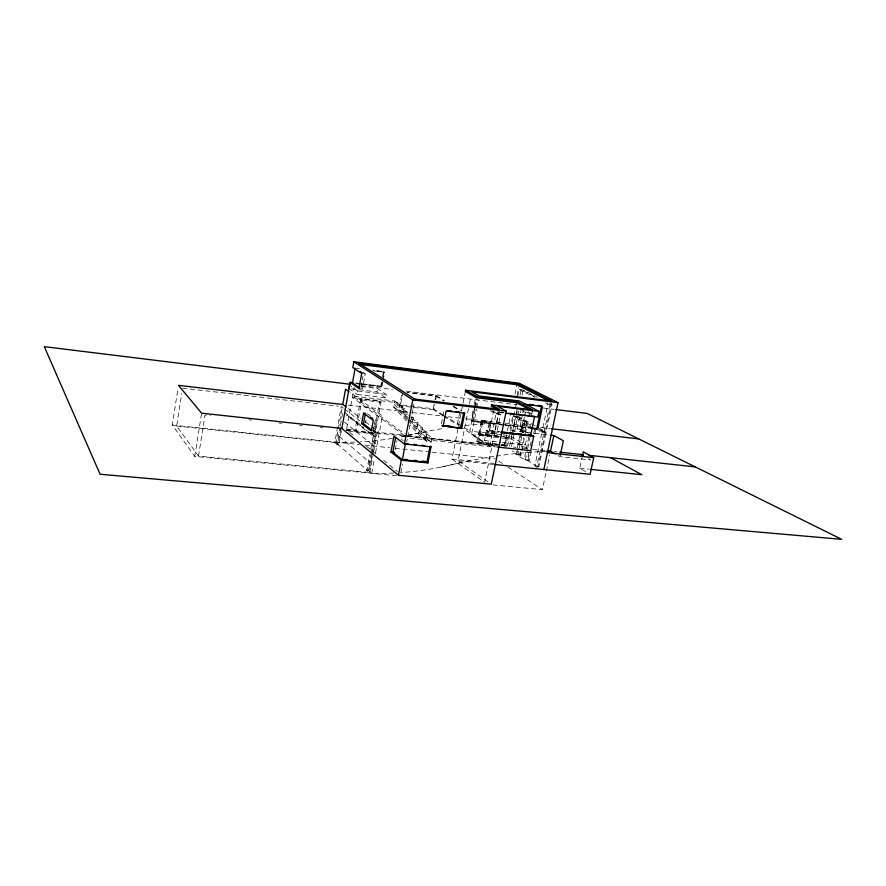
<?xml version="1.0" encoding="UTF-8"?>
<svg xmlns="http://www.w3.org/2000/svg" width="886" height="886" viewBox="0 0 886 886"><rect width="100%" height="100%" fill="white"/><g stroke="black" fill="none" stroke-linecap="round" stroke-linejoin="round"><path stroke-width="0.66" stroke-dasharray="4.43 3.32" d="M396.507 475.693L194.754 456.401L172.305 425.058L178.042 388.002M346.149 430.275L376.096 433.52L368.886 472.393L198.497 456.068L176.657 426.033L181.708 393.572M194.754 456.401L201.62 413.175M198.497 456.068L205.043 414.98L210.525 415.567M341.254 431.194L338.84 444.595L336.015 442.136L338.186 430.031M338.43 428.691L342.295 407.172M338.84 444.595L336.957 444.407L340.091 426.963M340.335 425.623L342.749 412.2M340.789 428.447L337.898 444.506L367.779 470.643L370.725 454.695M346.692 428.403L354.134 387.282M361.488 386.606L377.58 388.589L386.318 394.447L385.687 397.847L357.047 394.403L357.667 390.981L349.416 385.133M360.967 387.448L363.016 376.185M360.691 399.065L361.876 399.929L356.25 430.806L355.076 429.876L360.691 399.065L379.74 401.336L380.98 402.189L375.287 432.877L374.08 431.936L379.74 401.336M363.027 372.441L365.242 373.903L362.507 388.921L360.735 388.699M365.541 422.666L366.018 420.075M385.687 397.847L376.971 391.922L377.58 388.589M382.962 381.589L381.977 386.905L380.736 386.097L381.478 382.11M382.453 376.805L383.439 371.511L372.784 370.138M382.099 382.519L381.357 386.495L359.04 383.749M383.073 377.203L384.059 371.899L373.538 370.547M374.147 425.945L373.161 431.249L374.988 431.449L376.949 420.861L372.618 417.627M374.39 424.627L375.121 420.651L376.949 420.861M383.206 380.26L384.69 372.286L383.439 371.511M373.46 452.979L369.717 473.124L366.782 470.544L369.717 454.651M370.702 449.346L373.15 436.1L346.005 414.77M370.957 453.466L374.158 436.211L345.861 414.017M393.783 473.013A374.8 343.613 -89.4 0 1 371.732 473.323L368.775 470.743L375.155 436.322L369.894 432.202M373.704 451.638L377.303 432.29M371.732 473.323L374.512 458.361M375.52 452.912L382.409 415.899L350.003 392.409M406.43 421.016L393.716 407.073L394.857 401.026L352.562 395.976L404.47 433.819M404.171 435.38L352.307 397.371L397.183 402.709L396.806 404.692L401.823 408.092L404.426 408.402L403.651 412.544L408.922 413.153L408.524 415.257M403.651 412.544L398.622 409.099L399.398 405.002L394.226 404.381L407.56 418.668L412.898 419.277L418.037 422.81L417.217 427.096L422.666 427.705L421.836 432.047L427.34 432.656L426.487 437.042L432.047 437.651L431.194 442.081L427.074 441.638L421.869 437.939L410.063 424.992M406.94 419.543L398.7 410.506L402.011 392.875M443.576 415.301L433.254 408.723L400.527 404.847L402.698 393.306M401.823 408.092L402.2 406.087L397.183 402.709M395.256 449.789L397.006 440.519M408.125 417.35L403.064 413.862L403.85 409.709L398.622 409.099M400.793 472.947L402.454 464.209M406.729 441.749L407.228 439.124M412.821 409.742L407.482 437.806L491.852 446.921L460.897 427.152M413.075 408.413L414.582 400.472M417.217 427.096L412.09 423.53L412.898 419.277M418.037 422.81L412.654 422.201L413.463 417.959L411.414 416.564M421.836 432.047L416.664 428.425L417.483 424.139L412.09 423.53M426.487 437.042L421.282 433.376L422.124 429.034L416.664 428.425M431.194 442.081L425.945 438.382L426.797 433.985L421.282 433.376M433.254 408.723L434.716 401.114M434.96 399.852L435.702 396.042L407.028 392.531M442.79 415.589L433.741 409.808L434.738 404.714M435.724 399.608L436.455 395.787L407.726 392.265M441.438 423.796L444.174 409.731M459.701 412.145L457.342 424.073L459.723 425.047M499.217 410.65L484.664 482.283L452.004 459.059L457.807 429.699M458.605 425.69L462.791 404.492M463.046 403.185L465.36 391.468M487.964 481.829L458.128 460.764L469.137 405.334M469.403 403.983L470.743 397.227M503.968 425.225L472.858 421.625L471.02 420.507L473.323 408.933M474.353 403.794L475.117 399.94M501.731 434.738L469.724 431.139L474.254 408.413M474.519 407.073L475.848 400.383M474.508 408.191L471.939 421.06L530.027 427.794M474.763 406.907L476.303 399.176M472.858 421.625L475.428 408.734M475.682 407.449L477.233 399.708M497.843 447.098L489.626 446.212L471.485 434.605L476.546 409.288M476.812 407.948L478.407 399.951M499.992 445.215L478.673 442.9L476.834 441.704L478.473 433.52L506.393 436.654L508.32 437.817L502.982 437.219M478.639 434.218L481.419 420.329L489.426 421.26L490.899 422.146L488.086 436.034L480.079 435.137L478.639 434.218L486.624 435.115L488.086 436.034M482.15 420.772L477.742 442.302L505.685 445.348L507.357 437.23L503.359 436.787M478.673 442.9L482.881 421.215L481.419 420.329M407.781 436.233L492.162 445.403L484.42 440.486L486.503 430.208L500.147 431.759M486.624 435.115L489.426 421.26M487.355 435.569L490.157 421.703M494.676 412.123L498.242 414.172L494.244 433.819L489.537 430.928L493.48 411.436M490.434 410.716L495.95 413.895L491.963 433.564L486.503 430.208M489.626 446.212L492.572 431.659L499.438 432.434M503.403 412.976L496.537 412.156L500.524 414.438L496.537 434.074L492.572 431.659M504.123 446.865L507.169 432.003M507.445 430.662L511.045 413.097M514.921 394.192L516.859 384.734M501.321 445.37L506.648 445.946L504.732 444.761L506.393 436.654M508.719 435.746L506.537 446.356L501.066 445.758M512.562 416.985L509.804 430.452L551.192 435.17M516.992 395.455L518.653 387.37M507.567 445.99L510.314 432.589M510.591 431.249L516.505 402.676M517.834 396.009L519.185 389.452L523.139 389.951L537.547 397.282M509.539 446.201L512.285 432.811M512.562 431.471L515.597 416.741M516.305 413.297L517.391 408.058M520.082 394.946L521.167 389.707L536.739 397.648M527.336 448.615L511.51 439.057L516.106 416.719M516.383 415.401L517.191 411.458M511.499 446.422L514.257 433.032M514.533 431.703L517.568 416.974L513.625 416.509L522.751 421.647L526.749 422.113L524.59 432.545M518.277 413.54L518.819 410.916M522.064 395.2L523.139 389.951M524.014 432.866L517.169 428.902L520.237 414.05M520.514 412.699L521.079 410.008M522.552 414.327L519.484 429.167L526.14 433.01M522.829 412.976L523.382 410.284M531.235 451.24L529.296 460.498L525.265 460.078L515.995 454.285L520.326 433.398M520.591 432.091L522.751 421.647M527.757 432.877L521.776 429.433L524.29 417.306M524.567 415.955L525.409 411.912M521.345 433.176L516.859 454.817L520.846 455.249L525.055 434.982M521.621 431.825L523.305 423.707L527.303 424.184L530.504 425.978M524.922 421.049L517.989 454.496L512.363 450.985M520.846 455.249L519.982 454.706L520.525 452.104M521.61 446.887L523.504 437.762M525.343 433.631L527.303 424.184M502.14 442.435L525.32 444.982L526.893 437.385M531.655 414.526L532.353 411.17M528.809 437.086L524.158 459.391L529.296 460.498M525.265 460.078L527.48 449.479M527.757 448.15L529.961 437.551M528.942 452.347L527.281 460.288L536.883 466.269L549.907 404.359L547.515 403.141M530.326 445.724L531.157 441.749M528.189 459.812L529.828 451.949M533.671 433.608L534.756 428.37M534.834 434.029L535.941 428.735M536.772 467.265L534.834 466.058L541.9 432.423L538.666 430.596M549.564 403.396L551.967 404.614L546.186 432.036L542.088 431.56L547.858 404.105L545.466 402.886M537.736 467.874L551.557 402.266M539.485 429.245L546.009 432.889L538.921 466.479L534.834 466.058M492.837 484.897L542.376 489.637L546.031 472.382M546.319 471.053L549.697 455.127M585.48 471.585L579.732 468.218L581.914 458.151M493.79 456.445A503.724 388.422 -41.8 0 0 460.576 462.702L440.962 467.121A374.8 343.613 -89.4 0 1 401.513 472.537M440.962 467.121L460.576 462.702M441.848 428.702A466.557 369.96 -41.2 0 0 418.602 433.055L408.202 435.325M406.873 435.58L400.361 436.975L406.895 435.602M408.18 435.292L418.602 433.055M366.782 470.544L368.775 470.743M458.128 460.764L493.502 464.386M176.657 426.033L334.797 442.513L341.254 406.519L343.436 408.202M579.732 468.218L589.179 469.203M452.004 459.059L494.189 463.4M172.305 425.058L359.362 444.573M364.844 445.149L389.563 447.718M395.056 448.294L430.751 452.015M432.124 452.159L495.285 458.749M373.15 436.1L375.155 436.322M515.995 454.285L519.982 454.706M476.834 441.704L499.416 444.174M500.745 444.318L504.732 444.761M347.135 429.012L355.076 429.876M374.08 431.936L406.674 435.491M408.047 435.635L499.693 445.614M513.415 447.098L516.161 447.397M521.666 447.995L527.159 448.593M532.663 449.191L547.792 450.841M554.492 451.572L557.128 451.86M404.06 436.001L346.448 429.743L354.943 436.72M405.434 436.156L497.267 446.123M248.888 419.731L251.624 420.03M279.035 422.999L281.781 423.298M299.59 425.225L302.336 425.524M320.145 427.451L322.892 427.75M348.32 431.083L376.949 434.184L372.829 430.984M484.42 440.486L500.778 442.28M503.06 434.893L509.727 435.635L525.32 444.982M479.392 434.107L502.03 436.632M479.359 434.683L501.653 437.075M471.485 434.605L500.834 437.872M502.174 438.016L511.51 439.057M489.537 430.928L499.117 432.014M471.02 420.507L530.382 427.384M182.538 388.157L338.518 406.198M505.319 425.38L531.024 428.359M403.064 413.862L408.357 414.471M517.169 428.902L521.776 429.433M541.9 432.423L546.009 432.889M410.794 417.66L413.463 417.959M348.242 405.112L411.06 412.422M412.433 412.588L442.468 416.077M447.939 416.719L460.222 418.148M465.693 418.779L501.199 422.91M505.286 423.386L531.157 426.399M540.681 427.506L550.217 428.614M482.881 421.215L490.899 422.146M495.95 413.895L500.524 414.438M361.876 399.929L380.98 402.189M433.741 409.808L399.586 405.777L394.591 402.399M357.667 390.981L386.318 394.447M491.796 410.882L494.532 411.215M501.365 412.034L504.101 412.355M497.589 411.935L504.444 412.754M351.487 388.821L376.971 391.922M547.858 404.105L551.967 404.614M355.474 382.962L360.79 383.627M362.119 383.793L380.736 386.097M356.161 383.727L360.237 384.225M361.599 384.391L381.977 386.905M360.99 385.609L392.52 389.486M406.231 391.169L517.28 404.824M543.328 408.025L554.293 409.376M363.47 373.682L365.242 373.903M355.142 368.188L361.709 369.03M373.803 370.891L384.69 372.286M519.185 389.452L534.712 397.393M528.1 411.868L532.918 414.482M526.738 412.112L530.105 413.928M522.219 410.628L531.423 415.634M517.734 416.154L537.891 427.406M539.076 428.06L546.186 432.036M516.915 416.564L530.836 424.35M513.791 415.689L530.293 424.948M539.729 430.242L542.088 431.56M588.437 458.726L590.619 459.945L559.974 456.655L557.615 455.282M523.305 423.707L530.725 427.905M436.455 395.787L444.429 400.627M453.532 406.165L461.506 411.004M435.702 396.042L443.786 400.97M453.034 406.596L458.804 410.118M478.473 433.52L480.323 434.683M460.908 425.535L444.728 416.032M464.22 427.639L469.724 431.139M443.919 416.309L457.475 424.97M498.729 461.008L503.326 464.02M507.922 467.033L542.376 489.637M394.857 401.026L400.527 404.847M399.398 405.002L404.426 408.402M403.85 409.709L408.922 413.153M393.716 407.073L398.7 410.506M417.483 424.139L422.666 427.705M410.617 420.795L412.654 422.201M422.124 429.034L427.34 432.656M426.797 433.985L432.047 437.651M348.807 388.489L357.047 394.403M367.203 413.596L371.533 416.819M401.026 438.991L403.208 440.619M348.154 408.601L361.045 418.491M365.342 421.791L370.725 425.911M371.799 426.742L379.319 432.512M372.84 429.788L374.988 431.449M344.521 409.044L359.76 420.861M344.632 412.422L363.581 427.251M344.333 422.079L372.552 444.85M366.605 446.3L378.278 455.891M383.583 460.244L397.371 471.573M340.7 429.677L341.498 430.341M339.338 436.488L369.362 462.071M334.144 441.937L336.957 444.407M408.468 419.643L425.945 438.382M407.848 420.551L427.074 441.638M496.149 456.091A503.724 388.422 -41.8 0 1 546.562 451.284M354.998 442.092A342.406 317.166 87.6 0 1 336.015 442.136M392.454 438.393A342.406 317.166 87.6 0 1 360.392 441.859M458.494 426.332A466.557 369.96 -41.2 0 1 462.326 425.867M464.873 425.59A466.557 369.96 -41.2 0 1 502.561 423.076"/><path stroke-width="1.33" d="M346.005 406.951L342.782 404.481L345.529 389.164L348.885 391.59M348.807 388.489L349.416 385.133M506.15 413.308L537.747 417.084L538.943 411.348L497.71 406.331L506.205 411.093L491.287 484.166L398.456 475.273L341.841 428.436L350.147 382.309L352.805 382.641M543.849 469.536L558.014 402.632L519.473 383.339L353.846 361.765L352.805 367.579L361.698 373.449L358.963 388.489L350.147 382.309M355.142 368.188L352.473 382.929L359.705 387.979M363.603 413.186L373.283 420.451L371.334 431.05L361.709 423.563L363.603 413.186L365.409 413.385L363.504 423.763L372.087 430.419M390.947 452.048L393.938 436.145L404.404 443.997L431.006 446.821L427.883 462.913L401.314 460.233L390.947 452.048L394.757 452.436M395.599 437.673L392.852 452.237L402.366 459.734L426.952 462.215L427.883 462.913M398.456 475.273L401.314 460.233M404.404 443.997L412.787 399.83L353.846 361.765M402.366 459.734L405.445 443.532L408.18 443.82M414.582 400.472L414.836 399.121L358.52 362.983L517.092 383.605L551.812 401.07L465.604 390.239L465.36 391.468L476.38 397.714L516.505 402.676L529.917 409.864M426.952 462.215L430.075 446.145L431.006 446.821M443.111 426.343L446.123 410.949L464.707 413.142L461.684 428.436L442.147 425.701L461.684 428.436M460.687 427.805L463.71 412.533L464.707 413.142M476.38 397.714L476.635 396.452L465.604 390.239M532.353 411.17L532.619 409.897L491.608 404.902L491.342 406.187L498.098 410.019M550.361 401.668L516.859 384.734L517.092 383.605M516.505 402.676L516.76 401.436L476.635 396.452M501.853 432.324L530.57 435.58L534.579 416.365L531.844 416.032M530.138 434.251L533.726 436.322L530.725 450.664L497.843 447.098M523.571 404.116L542.542 406.452L537.791 429.145L536.783 428.58L541.523 405.921L537.47 405.423M551.192 435.17L553.861 435.48L550.538 451.14L555.256 453.898M560.262 455.338L563.374 440.774L553.861 435.48M582.191 456.888L583.287 451.86L593.72 457.663L590.087 474.276L494.864 464.53M404.736 459.358L407.394 459.624M414.05 460.299L416.708 460.565M422.035 461.108L426.022 461.506M590.53 469.347L641.841 474.686L610.487 457.663M413.651 444.395L416.387 444.694M421.858 445.27L424.593 445.558M341.841 428.436L201.62 413.175L178.451 385.355L342.782 404.481M547.792 450.841L550.538 451.14A503.724 388.422 -41.8 0 0 546.562 451.284M559.753 452.148L583.52 454.728M588.913 455.315L695.244 466.889M547.415 452.657L593.72 457.663M361.709 423.563L363.504 423.763M446.478 425.668L450.442 426.122M501.509 431.903L506.958 432.523M509.694 432.833L513.78 433.298M517.878 433.763L521.965 434.229M500.811 432.589L533.726 436.322M531.379 427.949L536.783 428.58M531.024 428.359L537.791 429.145M551.579 428.78L638.717 438.913M447.795 410.65L451.771 411.126M455.758 411.591L459.734 412.068M414.836 399.121L499.482 409.343L491.608 404.902M412.787 399.83L506.205 411.093M508.553 413.241L514.035 413.895M516.771 414.227L520.879 414.726M523.626 415.047L529.108 415.711M529.341 404.415L533.405 404.924M350.025 384.258L44.3 346.659L100.096 474.254L841.7 539.341L587.197 413.43L555.666 409.542M558.014 402.632L471.817 391.811L479.204 395.953L519.351 400.948L538.943 411.348M359.672 364.356L516.859 384.734M516.76 401.436L532.619 409.897M580.817 454.44L582.999 455.659M528.355 434.295L530.57 435.58M360.347 371.622L362.429 372.995M370.802 417.428L372.962 419.034"/></g></svg>
